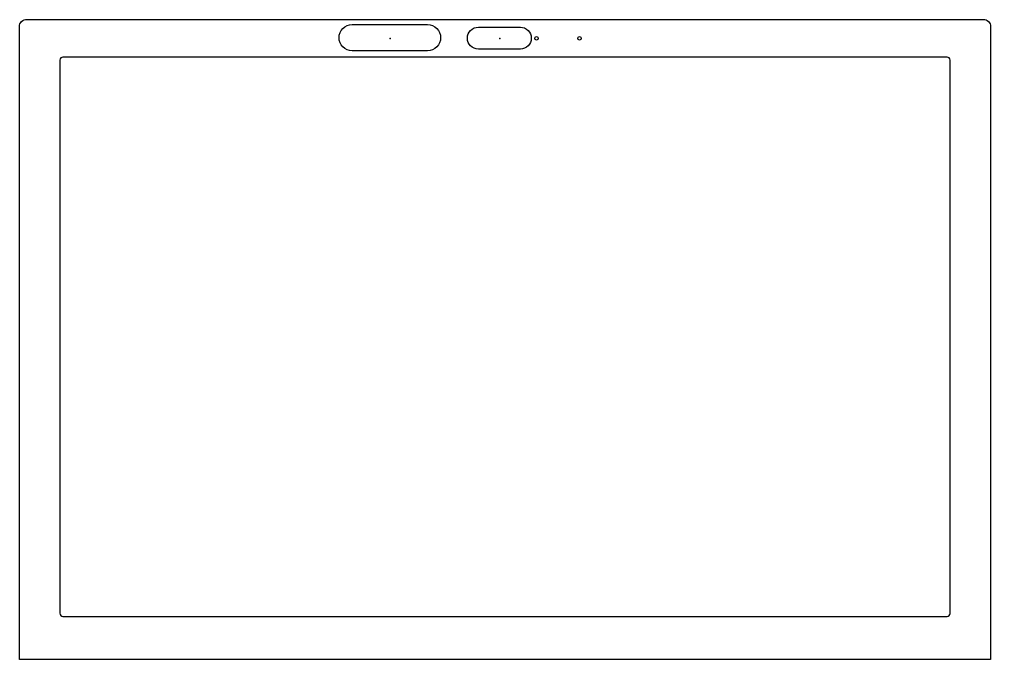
# Model space of a CAD drawing. Header units: millimetres. Extents: x -166 to 166, y -104 to 115.
import ezdxf

# ---------------------------------------------------------------- set-up
doc = ezdxf.new("R2010")
doc.units = ezdxf.units.MM
doc.layers.get('0').update_dxf_attribs({"linetype": 'CONTINUOUS'})

msp = doc.modelspace()

# ---------------------------------------------------------------- linework, layer by layer
for points in [[(-163.5, 114.5), (163.55, 114.5, -0.414214), (166.05, 112), (166.05, -104.5), (-166.05, -104.5), (-166.05, 112, -0.420099)], [(-26.5, 112.75, -0.414214), (-22, 108.25, -0.414214), (-26.5, 103.75), (-52.25, 103.75, -0.414214), (-56.75, 108.25, -0.414214), (-52.25, 112.75)], [(5.25, 104.35), (-9.1, 104.35, -0.414213), (-12.85, 108.1, -0.414214), (-9.1, 111.85), (5.25, 111.85, -0.414214), (9, 108.1, -0.414213)], [(-152.2, 100.6), (-152.2, -88.65, 0.422306), (-151.2, -89.75), (151.2, -89.75, 0.394988), (152.2, -88.75), (152.2, 100.6, 0.413466), (151.2, 101.6), (-151.2, 101.6, 0.414016)]]:
    msp.add_lwpolyline(points, format="xyb", close=True)
for centre in [(10.75, 108), (25.5, 108)]:
    msp.add_circle(centre, 0.6)
for p in [(-39.25, 108), (-1.75, 108)]:
    msp.add_point(p)

doc.saveas('drawing.dxf')
